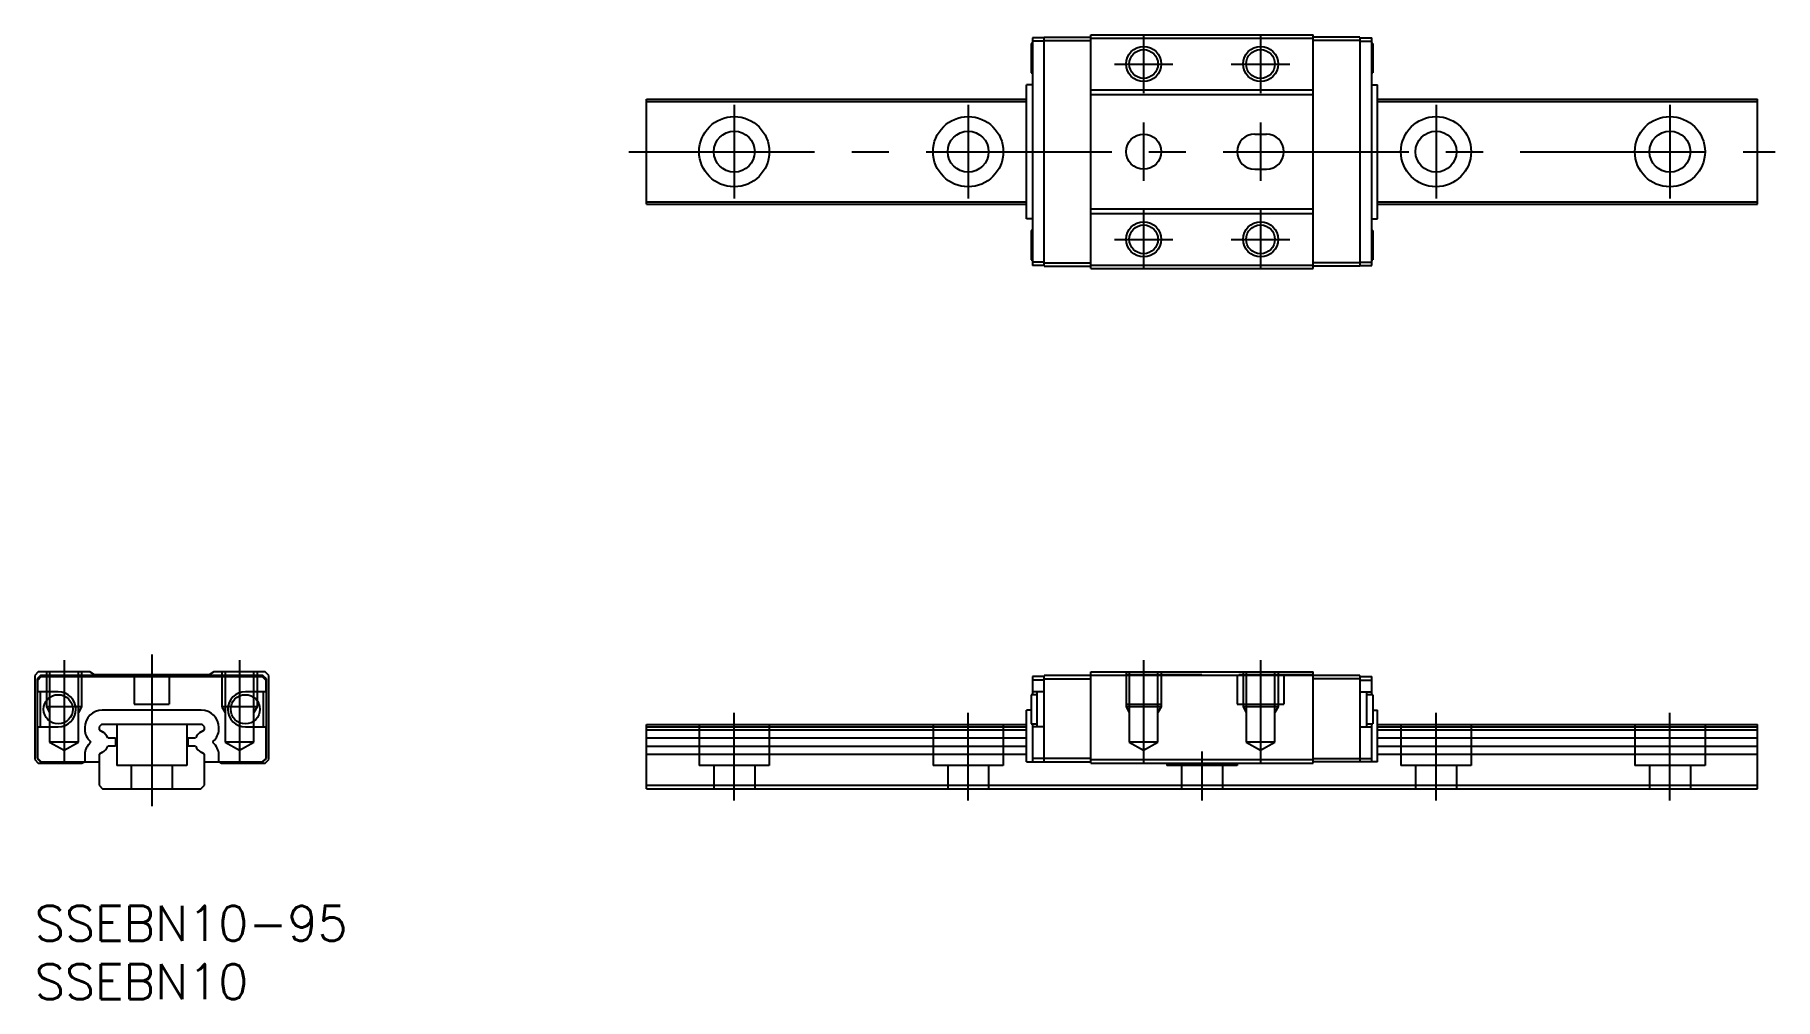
# Model space of a CAD drawing. Extents: x 0 to 149, y -8 to 74.
import ezdxf

# ---------------------------------------------------------------- set-up
doc = ezdxf.new("R2010")
doc.units = 0
doc.header["$LTSCALE"] = 0.5
doc.linetypes.add('CENTER', pattern=[50.8, 31.75, -6.35, 6.35, -6.35])
doc.linetypes.add('DASHED', pattern=[19.05, 12.7, -6.35])
for name, color, linetype in [('MSM_CENTER', 1, 'CENTER'), ('MSM_CONTINUOUS', 7, 'CONTINUOUS'), ('MSM_DASHED', 4, 'DASHED'), ('MSM_NARROW', 5, 'CONTINUOUS'), ('MSM_PART_NUMBER', 7, 'CONTINUOUS')]:
    doc.layers.add(name, color=color, linetype=linetype)
doc.styles.get("Standard").update_dxf_attribs({"font": 'txt.shx', "height": 3, "bigfont": 'bigfont.shx'})

# ---------------------------------------------------------------- blocks, each defined once
blk = doc.blocks.new('*U2')
at = {"layer": 'MSM_PART_NUMBER'}
blk.add_text('SSEBN10-95', height=3, dxfattribs=at).set_placement((0, -3))
blk = doc.blocks.new('*U3')
at = {"layer": 'MSM_PART_NUMBER'}
blk.add_text('SSEBN10', height=3, dxfattribs=at).set_placement((0, -8))

msp = doc.modelspace()

# ---------------------------------------------------------------- linework, layer by layer
at = {"layer": 'MSM_CENTER'}
for p, q in [((94.8, 74.5), (94.8, 69.5)), ((104.8, 74.5), (104.8, 69.5)), ((92.3, 72), (97.3, 72)), ((102.3, 72), (107.3, 72)), ((59.8, 68.5), (59.8, 60.5)), ((79.8, 68.5), (79.8, 60.5)), ((119.8, 68.5), (119.8, 60.5)), ((139.8, 68.5), (139.8, 60.5)), ((94.8, 67), (94.8, 62)), ((104.8, 67), (104.8, 62)), ((50.8, 64.5), (148.8, 64.5)), ((94.8, 59.5), (94.8, 54.5)), ((104.8, 59.5), (104.8, 54.5)), ((92.3, 57), (97.3, 57)), ((102.3, 57), (107.3, 57)), ((2.5, 21), (2.5, 12.29)), ((10, 21.5), (10, 8.5)), ((17.5, 21), (17.5, 12.29)), ((94.8, 21), (94.8, 12.29)), ((104.8, 21), (104.8, 12.29)), ((59.8, 9), (59.8, 16.5)), ((79.8, 9), (79.8, 16.5)), ((119.8, 9), (119.8, 16.5)), ((139.8, 9), (139.8, 16.5)), ((99.8, 9), (99.8, 13.2))]:
    msp.add_line(p, q, dxfattribs=at)
at = {"layer": 'MSM_CONTINUOUS'}
for p, q in [((90.3, 54.5), (90.3, 74.5)), ((90.3, 74.5), (109.3, 74.5)), ((109.3, 54.5), (109.3, 74.5)), ((85.2, 73.75), (85.2, 71.25)), ((85.3, 73.75), (85.2, 73.75)), ((86.3, 74.25), (85.3, 74.25)), ((85.3, 74.25), (85.3, 54.75)), ((86.3, 73.95), (85.3, 73.95)), ((86.3, 74.3), (90.3, 74.3)), ((86.3, 54.7), (86.3, 74.3)), ((86.3, 74), (90.3, 74)), ((90.3, 74.2), (109.3, 74.2)), ((113.3, 74.3), (109.3, 74.3)), ((113.3, 74), (109.3, 74)), ((113.3, 74.3), (113.3, 54.7)), ((113.3, 74.25), (114.3, 74.25)), ((113.3, 73.95), (114.3, 73.95)), ((114.3, 54.75), (114.3, 74.25)), ((114.4, 73.75), (114.3, 73.75)), ((114.4, 73.75), (114.4, 71.25)), ((85.3, 70.23), (84.8, 70.23)), ((84.8, 58.77), (84.8, 70.23)), ((85.2, 71.25), (85.3, 71.25)), ((114.3, 71.25), (114.4, 71.25)), ((114.3, 70.23), (114.8, 70.23)), ((114.8, 58.77), (114.8, 70.23)), ((52.3, 60), (52.3, 69)), ((52.3, 69), (84.8, 69)), ((52.3, 68.8), (84.8, 68.8)), ((90.3, 69.8), (109.3, 69.8)), ((90.3, 69.4), (109.3, 69.4)), ((114.8, 69), (147.3, 69)), ((114.8, 68.8), (147.3, 68.8)), ((147.3, 60), (147.3, 69)), ((104.3, 66), (105.3, 66)), ((104.3, 63), (105.3, 63)), ((52.3, 60.2), (84.8, 60.2)), ((52.3, 60), (84.8, 60)), ((90.3, 59.6), (109.3, 59.6)), ((114.8, 60.2), (147.3, 60.2)), ((114.8, 60), (147.3, 60)), ((85.3, 58.77), (84.8, 58.77)), ((90.3, 59.2), (109.3, 59.2)), ((114.3, 58.77), (114.8, 58.77)), ((85.2, 57.75), (85.2, 55.25)), ((85.3, 57.75), (85.2, 57.75)), ((114.4, 57.75), (114.3, 57.75)), ((114.4, 57.75), (114.4, 55.25)), ((85.2, 55.25), (85.3, 55.25)), ((114.3, 55.25), (114.4, 55.25)), ((86.3, 55.05), (85.3, 55.05)), ((86.3, 54.75), (85.3, 54.75)), ((86.3, 55), (90.3, 55)), ((86.3, 54.7), (90.3, 54.7)), ((90.3, 54.8), (109.3, 54.8)), ((90.3, 54.5), (109.3, 54.5)), ((113.3, 55), (109.3, 55)), ((113.3, 54.7), (109.3, 54.7)), ((113.3, 55.05), (114.3, 55.05)), ((113.3, 54.75), (114.3, 54.75)), ((0.3, 20), (0, 19.7)), ((0, 19.7), (0, 12.5)), ((0.5, 19.7), (0.2, 19.4)), ((0.2, 19.4), (0.2, 12.6)), ((0.25, 19.3), (0.55, 19.6)), ((4.7, 20), (0.3, 20)), ((19.5, 19.7), (0.5, 19.7)), ((0.55, 19.6), (19.45, 19.6)), ((5.1, 19.75), (4.7, 20)), ((14.9, 19.75), (5.1, 19.75)), ((15.3, 20), (14.9, 19.75)), ((19.7, 20), (15.3, 20)), ((19.45, 19.6), (19.75, 19.3)), ((19.8, 19.4), (19.5, 19.7)), ((20, 19.7), (19.7, 20)), ((19.8, 12.6), (19.8, 19.4)), ((20, 12.5), (20, 19.7)), ((85.3, 19.6), (85.3, 18.05)), ((86.3, 19.6), (85.3, 19.6)), ((86.3, 12.3), (86.3, 19.7)), ((113.3, 19.7), (86.3, 19.7)), ((86.3, 19.4), (90.3, 19.4)), ((90.3, 20), (109.3, 20)), ((90.3, 12.2), (90.3, 20)), ((109.3, 12.2), (109.3, 20)), ((113.3, 19.4), (109.3, 19.4)), ((113.3, 19.7), (113.3, 12.3)), ((113.3, 19.6), (114.3, 19.6)), ((114.3, 18.05), (114.3, 19.6)), ((0.25, 18.3), (0.25, 19.3)), ((2, 18.3), (0.25, 18.3)), ((0.45, 18.3), (0.45, 15.3)), ((19.75, 18.3), (18, 18.3)), ((19.55, 15.3), (19.55, 18.3)), ((19.75, 19.3), (19.75, 18.3)), ((85.7, 18.05), (85.2, 18.05)), ((85.2, 18.05), (85.2, 15.55)), ((86.3, 19.3), (85.3, 19.3)), ((86.3, 18.3), (85.3, 18.3)), ((85.7, 15.3), (85.7, 18.3)), ((113.3, 19.3), (114.3, 19.3)), ((113.3, 18.3), (114.3, 18.3)), ((113.9, 15.3), (113.9, 18.3)), ((114.4, 18.05), (113.9, 18.05)), ((114.4, 18.05), (114.4, 15.55)), ((14.23, 16.73), (5.77, 16.73)), ((85.2, 16.73), (84.8, 16.73)), ((84.8, 12.3), (84.8, 16.73)), ((114.4, 16.73), (114.8, 16.73)), ((114.8, 12.3), (114.8, 16.73)), ((0.25, 15.3), (2, 15.3)), ((0.25, 12.6), (0.25, 15.3)), ((4.27, 15.23), (4.27, 15.08)), ((5.7, 15.5), (5.5, 15.3)), ((5.5, 15.3), (5.5, 15.04)), ((5.5, 15.04), (5.78, 14.88)), ((14.3, 15.5), (5.7, 15.5)), ((14.22, 14.88), (14.5, 15.04)), ((14.5, 15.3), (14.3, 15.5)), ((14.5, 15.04), (14.5, 15.3)), ((15.73, 15.08), (15.73, 15.23)), ((18, 15.3), (19.75, 15.3)), ((19.75, 15.3), (19.75, 12.6)), ((52.3, 15.5), (84.8, 15.5)), ((52.3, 10), (52.3, 15.5)), ((52.3, 15.3), (84.8, 15.3)), ((52.3, 15.04), (84.8, 15.04)), ((85.2, 15.55), (85.7, 15.55)), ((85.3, 15.55), (85.3, 12.3)), ((86.3, 15.3), (85.3, 15.3)), ((113.3, 15.3), (114.3, 15.3)), ((113.9, 15.55), (114.4, 15.55)), ((114.3, 12.3), (114.3, 15.55)), ((114.8, 15.5), (147.3, 15.5)), ((114.8, 15.3), (147.3, 15.3)), ((114.8, 15.04), (147.3, 15.04)), ((147.3, 10), (147.3, 15.5)), ((6.25, 14.35), (6.9, 14.35)), ((6.9, 13.65), (6.25, 13.65)), ((6.9, 14.35), (6.9, 13.65)), ((13.1, 13.65), (13.1, 14.35)), ((13.1, 14.35), (13.75, 14.35)), ((13.75, 13.65), (13.1, 13.65)), ((52.3, 14.35), (84.8, 14.35)), ((52.3, 13.65), (84.8, 13.65)), ((114.8, 14.35), (147.3, 14.35)), ((114.8, 13.65), (147.3, 13.65)), ((0, 12.5), (0.3, 12.2)), ((0.2, 12.6), (0.5, 12.3)), ((0.55, 12.3), (0.25, 12.6)), ((0.3, 12.2), (4.03, 12.2)), ((0.5, 12.3), (5.5, 12.3)), ((4.03, 12.2), (4.24, 12.3)), ((4.27, 12.92), (4.27, 12.3)), ((5.78, 13.12), (5.5, 12.96)), ((5.5, 12.96), (5.5, 10.3)), ((14.5, 12.96), (14.22, 13.12)), ((14.5, 10.3), (14.5, 12.96)), ((14.5, 12.3), (19.5, 12.3)), ((15.73, 12.3), (15.73, 12.92)), ((15.76, 12.3), (15.97, 12.2)), ((15.97, 12.2), (19.7, 12.2)), ((19.75, 12.6), (19.45, 12.3)), ((19.5, 12.3), (19.8, 12.6)), ((19.7, 12.2), (20, 12.5)), ((52.3, 12.96), (84.8, 12.96)), ((84.8, 12.3), (90.25, 12.3)), ((90.3, 12.6), (85.3, 12.6)), ((90.25, 12.3), (90.25, 12.35)), ((90.25, 12.35), (90.3, 12.35)), ((90.3, 12.5), (109.3, 12.5)), ((90.3, 12.2), (109.3, 12.2)), ((109.3, 12.6), (114.3, 12.6)), ((109.35, 12.35), (109.3, 12.35)), ((109.35, 12.35), (109.35, 12.3)), ((114.8, 12.3), (109.35, 12.3)), ((114.8, 12.96), (147.3, 12.96)), ((5.5, 10.3), (5.8, 10)), ((5.8, 10), (14.2, 10)), ((14.2, 10), (14.5, 10.3)), ((52.3, 10.3), (147.3, 10.3)), ((52.3, 10), (147.3, 10))]:
    msp.add_line(p, q, dxfattribs=at)
for centre, radius in [((94.8, 72), 1.23), ((104.8, 72), 1.23), ((59.8, 64.5), 3), ((79.8, 64.5), 3), ((119.8, 64.5), 3), ((139.8, 64.5), 3), ((59.8, 64.5), 1.75), ((79.8, 64.5), 1.75), ((94.8, 64.5), 1.5), ((119.8, 64.5), 1.75), ((139.8, 64.5), 1.75), ((94.8, 57), 1.23), ((104.8, 57), 1.23), ((2, 16.8), 1.25), ((18, 16.8), 1.25)]:
    msp.add_circle(centre, radius, dxfattribs=at)
for centre, radius, start, end in [((104.3, 64.5), 1.5, 90, 270), ((105.3, 64.5), 1.5, 270, 90), ((2, 16.8), 1.5, 270, 90), ((18, 16.8), 1.5, 90, 270), ((5.77, 15.23), 1.5, 90, 180), ((14.23, 15.23), 1.5, 0, 90), ((5.57, 15.08), 1.3, 180, 230.7306), ((5.23, 13.93), 1.1, 22.4464, 60.0031), ((14.77, 13.93), 1.1, 119.9969, 157.5536), ((14.43, 15.08), 1.3, 309.2694, 0), ((5.57, 12.92), 1.3, 129.2694, 180), ((4.68, 14), 0.1, 309.2694, 50.7306), ((5.23, 14.07), 1.1, 299.9969, 337.5536), ((14.77, 14.07), 1.1, 202.4464, 240.0031), ((15.32, 14), 0.1, 129.2694, 230.7306), ((14.43, 12.92), 1.3, 0, 50.7306)]:
    msp.add_arc(centre, radius, start, end, dxfattribs=at)
at = {"layer": 'MSM_DASHED'}
for p, q in [((1, 20), (1, 17)), ((1.27, 20), (1.27, 14)), ((3.73, 14), (3.73, 20)), ((4, 20), (4, 17)), ((8.5, 19.75), (8.5, 17.25)), ((11.5, 19.75), (11.5, 17.25)), ((16, 20), (16, 17)), ((16.27, 20), (16.27, 14)), ((18.73, 14), (18.73, 20)), ((19, 20), (19, 17)), ((109.3, 19.75), (90.3, 19.75)), ((93.3, 20), (93.3, 17)), ((93.57, 20), (93.57, 14)), ((96.03, 14), (96.03, 20)), ((96.3, 20), (96.3, 17)), ((102.8, 19.75), (102.8, 17.25)), ((103.3, 20), (103.3, 17)), ((103.57, 20), (103.57, 14)), ((106.03, 14), (106.03, 20)), ((106.3, 20), (106.3, 17)), ((106.8, 19.75), (106.8, 17.25)), ((1, 17), (1.27, 16.53)), ((4, 17), (1, 17)), ((4, 17), (3.73, 16.53)), ((8.5, 17.25), (11.5, 17.25)), ((16, 17), (16.27, 16.53)), ((19, 17), (16, 17)), ((19, 17), (18.73, 16.53)), ((93.3, 17.25), (96.3, 17.25)), ((93.3, 17), (93.57, 16.53)), ((96.3, 17), (93.3, 17)), ((96.3, 17), (96.03, 16.53)), ((102.8, 17.25), (106.8, 17.25)), ((103.3, 17), (103.57, 16.53)), ((106.3, 17), (103.3, 17)), ((106.3, 17), (106.03, 16.53)), ((7, 15.5), (7, 12)), ((13, 15.5), (13, 12)), ((56.8, 15.5), (56.8, 12)), ((62.8, 15.5), (62.8, 12)), ((76.8, 15.5), (76.8, 12)), ((82.8, 15.5), (82.8, 12)), ((116.8, 15.5), (116.8, 12)), ((122.8, 15.5), (122.8, 12)), ((136.8, 15.5), (136.8, 12)), ((142.8, 15.5), (142.8, 12)), ((1.27, 14), (2.5, 13.29)), ((3.73, 14), (1.27, 14)), ((2.5, 13.29), (3.73, 14)), ((16.27, 14), (17.5, 13.29)), ((18.73, 14), (16.27, 14)), ((17.5, 13.29), (18.73, 14)), ((93.57, 14), (94.8, 13.29)), ((96.03, 14), (93.57, 14)), ((94.8, 13.29), (96.03, 14)), ((103.57, 14), (104.8, 13.29)), ((106.03, 14), (103.57, 14)), ((104.8, 13.29), (106.03, 14)), ((13, 12), (7, 12)), ((8.25, 12), (8.25, 10)), ((11.75, 12), (11.75, 10)), ((62.8, 12), (56.8, 12)), ((58.05, 12), (58.05, 10)), ((61.55, 12), (61.55, 10)), ((82.8, 12), (76.8, 12)), ((78.05, 12), (78.05, 10)), ((81.55, 12), (81.55, 10)), ((96.8, 12.2), (96.8, 12)), ((102.8, 12), (96.8, 12)), ((98.05, 12), (98.05, 10)), ((101.55, 12), (101.55, 10)), ((102.8, 12.2), (102.8, 12)), ((122.8, 12), (116.8, 12)), ((118.05, 12), (118.05, 10)), ((121.55, 12), (121.55, 10)), ((142.8, 12), (136.8, 12)), ((138.05, 12), (138.05, 10)), ((141.55, 12), (141.55, 10))]:
    msp.add_line(p, q, dxfattribs=at)
at = {"layer": 'MSM_NARROW'}
for centre in [(94.8, 72), (104.8, 72), (94.8, 57), (104.8, 57)]:
    msp.add_circle(centre, 1.5, dxfattribs=at)

# ---------------------------------------------------------------- block references
at = {"layer": 'MSM_CONTINUOUS'}
for name in ['*U2', '*U3']:
    msp.add_blockref(name, (0, 0), dxfattribs=at)

doc.saveas('drawing.dxf')
